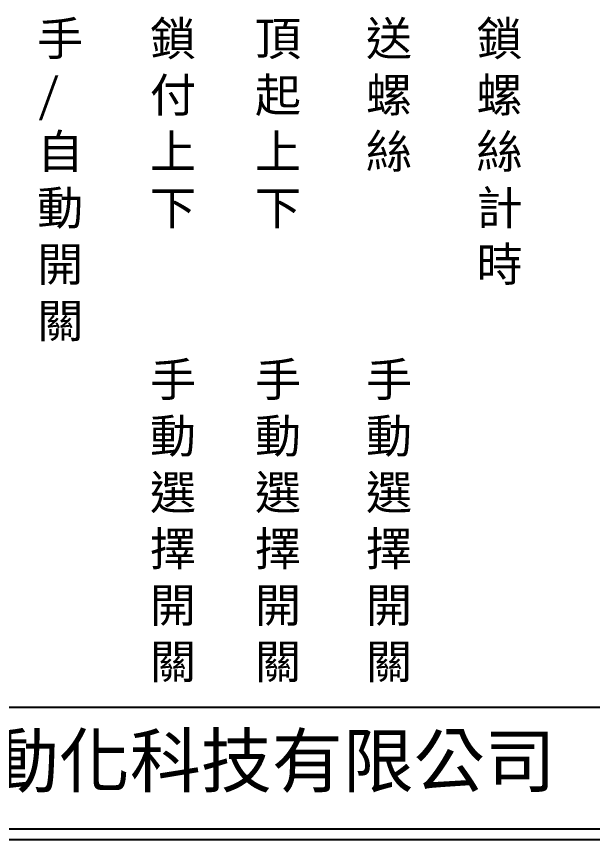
# Model space of a CAD drawing. Extents: x 325 to 612, y 3 to 207.
# Drawn here: x 391.8 to 458.2, y 3 to 97.8 of the extents above; entities that cross this region are included whole.
import ezdxf

# ---------------------------------------------------------------- set-up
doc = ezdxf.new("R2010")
doc.units = 0
doc.layers.add('圖框層', color=7, linetype='CONTINUOUS')
doc.layers.add('標尺寸層', color=3, linetype='CONTINUOUS')
doc.styles.add('CNS', font='romanc.shx', dxfattribs={"bigfont": 'chineset.shx'})
doc.styles.add('STSL', font='KAIU.TTF')

msp = doc.modelspace()

# ---------------------------------------------------------------- linework, layer by layer
at = {"layer": '圖框層', "color": 7}
for p, q in [((326.569, 18.25), (611.07, 18.25)), ((326.569, 4.25), (611.07, 4.25)), ((325.319, 3), (612.319, 3))]:
    msp.add_line(p, q, dxfattribs=at)

# ---------------------------------------------------------------- texts
at = {"layer": '圖框層', "color": 4, "style": 'STSL'}
msp.add_text('泓陞自動化科技有限公司', height=6, dxfattribs=at).set_placement((363.923, 9.076))
at = {"layer": '標尺寸層', "color": 7, "char_height": 3.9, "width": 4.96081, "attachment_point": 1, "style": 'CNS'}
for s, insert in [('{\\fDFKai-SB|b0|i0|c136|p65;手\\P/\\P自動開關}', (394.15, 97.233)), ('{\\fDFKai-SB|b0|i0|c136|p65;鎖付上下}', (407.151, 97.233)), ('{\\fDFKai-SB|b0|i0|c136|p65;送螺絲}', (432.064, 97.233)), ('{\\fDFKai-SB|b0|i0|c136|p65;鎖螺絲計時}', (444.81, 97.233)), ('{\\fDFKai-SB|b0|i0|c136|p65;頂起上下}', (419.264, 97.233)), ('{\\fDFKai-SB|b0|i0|c136|p65;手動選擇開關}', (407.151, 57.948)), ('{\\fDFKai-SB|b0|i0|c136|p65;手動選擇開關}', (419.264, 57.948)), ('{\\fDFKai-SB|b0|i0|c136|p65;手動選擇開關}', (432.064, 57.948))]:
    msp.add_mtext(s, dxfattribs=dict(at, insert=insert))

doc.saveas('drawing.dxf')
